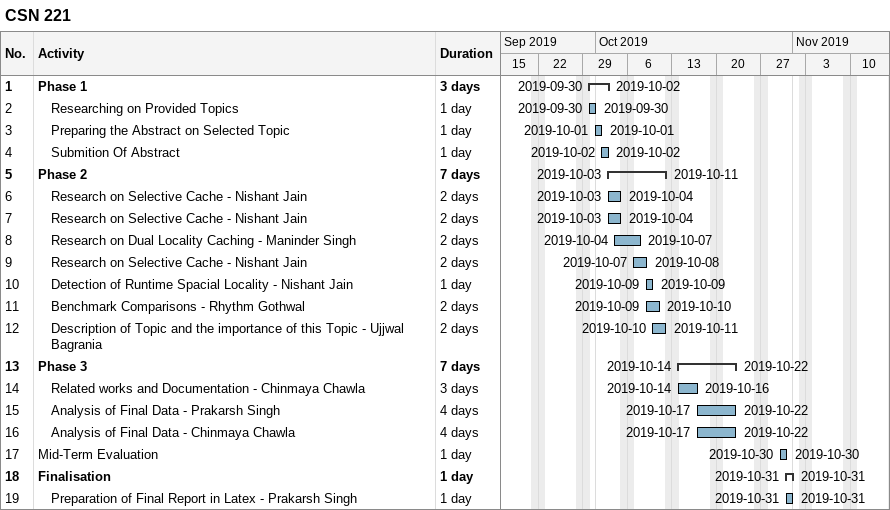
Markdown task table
CSN 221

| ID | Level | Task | Duration | Start | Finish |
|---|---|---|---|---|---|
| 1 | 1 | **Phase 1** | 3d | 2019-09-30 | 2019-10-02 |
| 2 | 2 | Researching on Provided Topics | 1d | 2019-09-30 | 2019-09-30 |
| 3 | 2 | Preparing the Abstract on Selected Topic | 1d | 2019-10-01 | 2019-10-01 |
| 4 | 2 | Submition Of Abstract | 1d | 2019-10-02 | 2019-10-02 |
| 5 | 1 | **Phase 2** | 7d | 2019-10-03 | 2019-10-11 |
| 6 | 2 | Research on Selective Cache - Nishant Jain | 2d | 2019-10-03 | 2019-10-04 |
| 7 | 2 | Research on Selective Cache - Nishant Jain | 2d | 2019-10-03 | 2019-10-04 |
| 8 | 2 | Research on Dual Locality Caching - Maninder Singh | 2d | 2019-10-04 | 2019-10-07 |
| 9 | 2 | Research on Selective Cache - Nishant Jain | 2d | 2019-10-07 | 2019-10-08 |
| 10 | 2 | Detection of Runtime Spacial Locality - Nishant Jain | 1d | 2019-10-09 | 2019-10-09 |
| 11 | 2 | Benchmark Comparisons - Rhythm Gothwal | 2d | 2019-10-09 | 2019-10-10 |
| 12 | 2 | Description of Topic and the importance of this Topic - Ujjwal Bagrania | 2d | 2019-10-10 | 2019-10-11 |
| 13 | 1 | **Phase 3** | 7d | 2019-10-14 | 2019-10-22 |
| 14 | 2 | Related works and Documentation - Chinmaya Chawla | 3d | 2019-10-14 | 2019-10-16 |
| 15 | 2 | Analysis of Final Data - Prakarsh Singh | 4d | 2019-10-17 | 2019-10-22 |
| 16 | 2 | Analysis of Final Data - Chinmaya Chawla | 4d | 2019-10-17 | 2019-10-22 |
| 17 | 1 | Mid-Term Evaluation | 1d | 2019-10-30 | 2019-10-30 |
| 18 | 1 | **Finalisation** | 1d | 2019-10-31 | 2019-10-31 |
| 19 | 2 | Preparation of Final Report in Latex - Prakarsh Singh | 1d | 2019-10-31 | 2019-10-31 |
